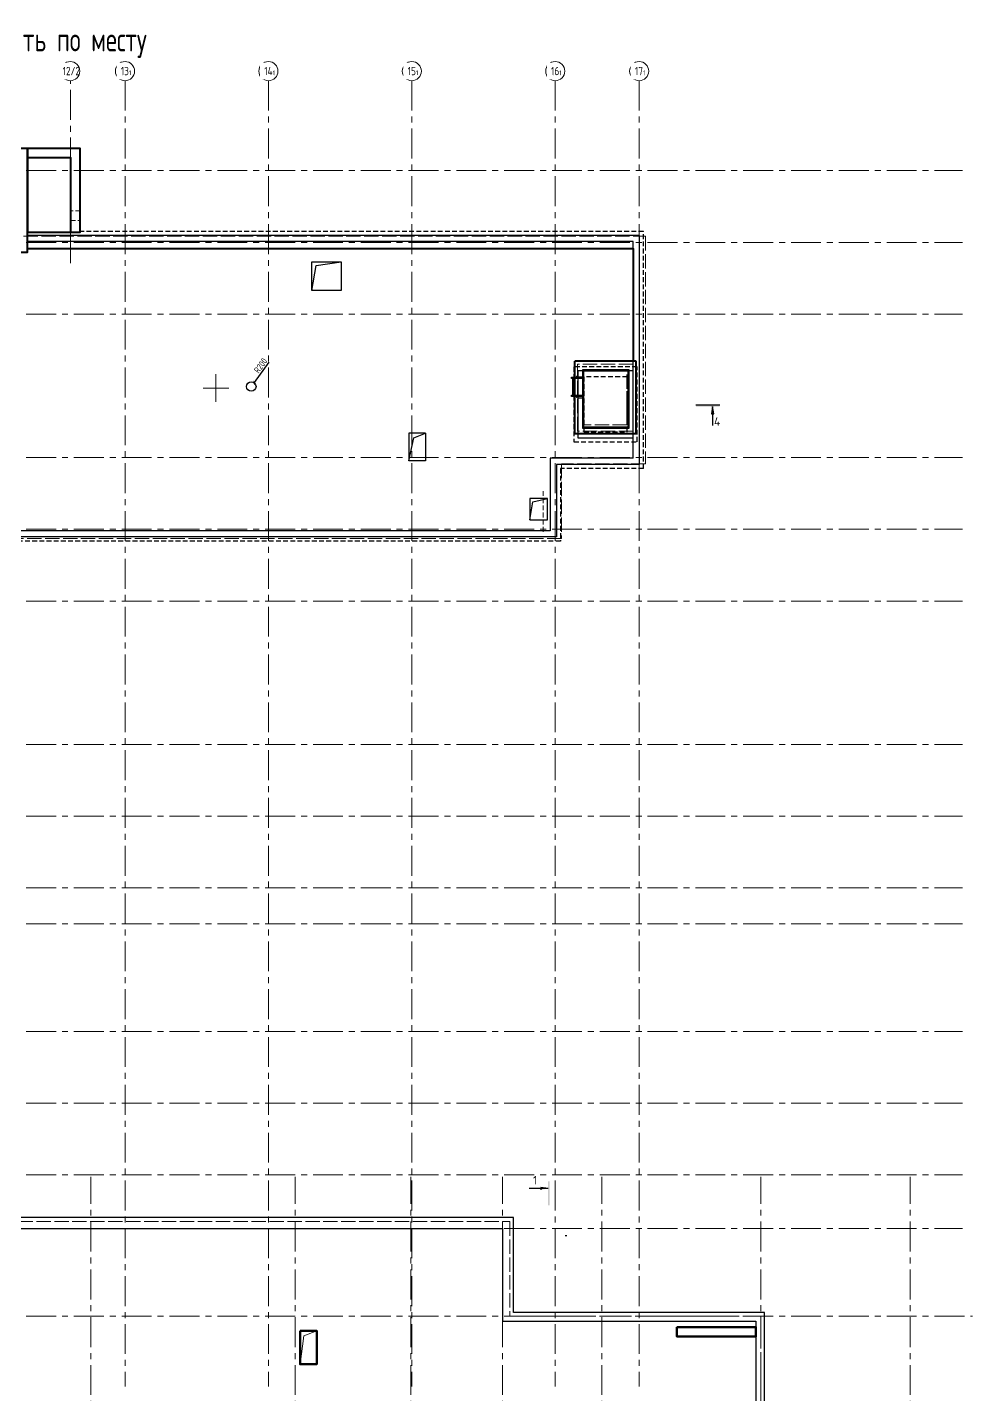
# Model space of a CAD drawing. Header units: millimetres. Extents: x -360149 to 682031, y -35655 to 209517.
# Drawn here: x 499040 to 538588, y 79408 to 136594 of the extents above; entities that cross this region are included whole.
import ezdxf

# ---------------------------------------------------------------- set-up
doc = ezdxf.new("R2010")
doc.units = ezdxf.units.MM
doc.header["$MEASUREMENT"] = 0
doc.header["$PDMODE"] = 3
doc.header["$PDSIZE"] = -4
for name, pattern in [('ACAD_ISO02W100', [15, 12, -3]), ('CENTER', [2, 1.25, -0.25, 0.25, -0.25]), ('HIDDEN', [6, 4, -2])]:
    doc.linetypes.add(name, pattern=pattern)
doc.layers.get('0').update_dxf_attribs({"color": 250, "lineweight": 9})
doc.layers.get('Defpoints').update_dxf_attribs({"color": 6})
for name, color, linetype, lineweight in [('АР_Лестницы ограждение', 94, 'Continuous', 25), ('АР_Навесной фасад', 147, 'Continuous', 5), ('АР_Оси', 195, 'Continuous', 9), ('АР_Разрезы', 175, 'Continuous', 9), ('перекр 0.3', 181, 'Continuous', 30), ('Подвал', 250, 'Continuous', 30), ('ПРОЕМЫ ОВ', 173, 'Continuous', 50), ('пунктир', 251, 'Continuous', 13), ('Специальное оборудование', 7, 'Continuous', 9)]:
    doc.layers.add(name, color=color, linetype=linetype, lineweight=lineweight)
doc.layers.add('Для уточнения шахт ОВ', color=20, linetype='Continuous', lineweight=30, plot=False)
doc.layers.add('Тонкая', color=7, linetype='Continuous')
doc.styles.add('ICOCPEUR', font='isocpeur.ttf')
doc.styles.add('ISOCPEUR', font='isocpeur.ttf', dxfattribs={"width": 0.7})
doc.styles.add('METRO-STYLE', font='isocpeur.ttf', dxfattribs={"width": 0.9, "oblique": 15})
doc.styles.add('ГОСТ 2.304', font='isocpeur.ttf', dxfattribs={"width": 0.7})
doc.dimstyles.new('R_100', dxfattribs={"dimtxt": 270, "dimasz": 120, "dimexe": 100, "dimexo": 0, "dimgap": 60, "dimtad": 1, "dimdec": 0, "dimrnd": 5, "dimzin": 0, "dimdsep": 46, "dimtxsty": 'ISOCPEUR', "dimblk": 'ARCHTICK', "dimcen": 0, "dimdle": 100, "dimclrd": 256, "dimclre": 256, "dimclrt": 256, "dimadec": 0, "dimazin": 0, "dimtfac": 2, "dimtdec": 0, "dimtofl": 0, "dimtmove": 1, "dimatfit": 3, "dimfxl": 1, "dimtvp": 3, "dimtolj": 1, "dimtzin": 0, "dimarcsym": 0})

# ---------------------------------------------------------------- blocks, each defined once
blk = doc.blocks.new('A$C60573c2e')
at = {"layer": 'АР_Разрезы', "ltscale": 100}
h = blk.add_hatch(color=5, dxfattribs=at)
h.dxf.hatch_style = 1
h.paths.add_polyline_path([(65884, -9869), (65884, -9799), (66884, -9799), (66884, -9869)])
h.paths.add_polyline_path([(66534, -10170), (66584, -9869), (66584, -10170)])
h.paths.add_polyline_path([(66584, -10170), (66584, -9869), (66634, -10170)])
h = blk.add_hatch(color=5, dxfattribs=at)
h.dxf.hatch_style = 1
h.paths.add_polyline_path([(59699, -43275), (59769, -43275), (59769, -42275), (59699, -42275)])
h.paths.add_polyline_path([(59398, -42625), (59699, -42575), (59398, -42575)])
h.paths.add_polyline_path([(59398, -42575), (59699, -42575), (59398, -42525)])
at = {"layer": 'АР_Разрезы', "color": 5, "lineweight": 25, "ltscale": 100}
for p, q in [((65884, -9799, -2792), (66884, -9799, -2792)), ((66584, -9869, -2792), (66534, -10170, -2792)), ((66534, -10170, -2792), (66634, -10170, -2792)), ((66634, -10170, -2792), (66584, -9869, -2792)), ((59699, -42575), (59398, -42525)), ((59398, -42525), (59398, -42625))]:
    blk.add_line(p, q, dxfattribs=at)
at = {"layer": 'АР_Разрезы', "color": 5, "lineweight": 25, "ltscale": 100, "elevation": -2792}
blk.add_lwpolyline([(66584, -9869), (66584, -10653)], dxfattribs=at)
at = {"layer": 'АР_Разрезы', "color": 5, "lineweight": 25, "ltscale": 100}
blk.add_lwpolyline([(59699, -42575), (58915, -42575)], dxfattribs=at)
at = {"layer": 'АР_Разрезы', "color": 5, "lineweight": 25, "ltscale": 100, "char_height": 350, "width": 583.33, "attachment_point": 3, "style": 'METRO-STYLE'}
for s, insert in [('{\\Q0;\\W1;4}', (66905, -10319, -2792)), ('{\\Q0;\\W1;1}', (59249, -42045))]:
    blk.add_mtext(s, dxfattribs=dict(at, insert=insert))
blk = doc.blocks.new('A$C8068bb3d')
at = {"layer": 'АР_Оси', "linetype": 'CENTER', "ltscale": 1000}
for p, q in [((0, -576), (0, 576)), ((537, 0), (-537, 0))]:
    blk.add_line(p, q, dxfattribs=at)
blk = doc.blocks.new('A$C1c8ff280')
at = {"layer": 'пунктир', "color": 2, "linetype": 'ACAD_ISO02W100', "ltscale": 50}
for points in [[(36321, -64341), (36321, -63955), (27550, -63955), (27550, -69145), (19430, -69145), (19430, -75495), (6330, -75495), (6330, -65785), (12680, -65785), (12680, -47915), (23295, -47915), (23295, -43950), (58095, -43950), (58095, -47915), (68595, -47915), (68595, -65785), (74945, -65785), (74945, -75495), (61845, -75495), (61845, -69145), (53965, -69145), (53965, -63955), (45231, -63955), (45231, -64250)], [(36521, -64269), (36521, -63755), (27350, -63755), (27350, -68945), (19230, -68945), (19230, -75295), (6530, -75295), (6530, -65985), (12880, -65985), (12880, -48115), (23595, -48115), (23595, -44250), (57795, -44250), (57795, -48115), (68395, -48115), (68395, -65985), (74745, -65985), (74745, -75295), (62045, -75295), (62045, -68945), (54165, -68945), (54165, -63755), (45031, -63755)], [(45031, -63755), (45031, -64283)]]:
    blk.add_lwpolyline(points, dxfattribs=at)
for centre, radius, start, end in [((40776, -64047), 4456, 178.8191, 1.1809), ((40776, -64040), 4265, 176.165, 3.835)]:
    blk.add_arc(centre, radius, start, end, dxfattribs=at)
blk = doc.blocks.new('LADDER_12760 - LADDER_12760-5164013-3_1 этаж')
at = {"layer": 'Специальное оборудование'}
for p, q in [((25, 95), (-50, 95)), ((-50, 95), (-50, 88)), ((-50, 88), (18, 88)), ((0, 0), (25, 0)), ((0, -76.2), (0, 0)), ((18, 88), (18, 0)), ((25, 0), (25, 95)), ((25, 0), (25, -76.2)), ((575, 95), (575, 0)), ((650, 95), (575, 95)), ((575, 0), (600, 0)), ((575, -76.2), (575, 0)), ((582, 0), (582, 88)), ((582, 88), (650, 88)), ((600, 0), (600, -76.2)), ((650, 88), (650, 95)), ((25, -76.2), (0, -76.2)), ((25, -25.4), (575, -25.4)), ((575, -45.4), (25, -45.4)), ((600, -76.2), (575, -76.2))]:
    blk.add_line(p, q, dxfattribs=at)
blk = doc.blocks.new('_ArchTick')
at = {"color": 0, "linetype": 'ByBlock', "const_width": 0.15}
blk.add_lwpolyline([(-0.5, -0.5), (0.5, 0.5)], dxfattribs=at)
blk = doc.blocks.new('*D1969')
at = {"layer": 'Defpoints', "color": 0, "lineweight": 15, "ltscale": 500, "transparency": 16777216}
for p in [(508406, 121571), (508523, 121733)]:
    blk.add_point(p, dxfattribs=at)
at = {"layer": 'Для уточнения шахт ОВ', "lineweight": -2, "ltscale": 500, "transparency": 16777216}
blk.add_line((509141, 122590), (508523, 121733), dxfattribs=at)
at = {"layer": 'Для уточнения шахт ОВ', "lineweight": -2, "ltscale": 500, "transparency": 16777216, "xscale": 120, "yscale": 120, "zscale": 120, "rotation": 234.2043147602554}
blk.add_blockref('_ArchTick', (508523, 121733), dxfattribs=at)
at = {"layer": 'Для уточнения шахт ОВ', "lineweight": 9, "ltscale": 500, "transparency": 16777216, "insert": (508799, 122448), "char_height": 270, "attachment_point": 5, "rotation": 54.2043, "style": 'ISOCPEUR'}
blk.add_mtext('\\A1;R200', dxfattribs=at)
blk = doc.blocks.new('*D1977')
at = {"layer": 'Defpoints', "color": 0, "ltscale": 500, "transparency": 16777216}
for p in [(508406, 121571), (508523, 121733)]:
    blk.add_point(p, dxfattribs=at)
at = {"layer": 'Для уточнения шахт ОВ', "lineweight": -2, "ltscale": 500, "transparency": 16777216}
blk.add_line((509141, 122590), (508523, 121733), dxfattribs=at)
at = {"layer": 'Для уточнения шахт ОВ', "lineweight": -2, "ltscale": 500, "transparency": 16777216, "xscale": 120, "yscale": 120, "zscale": 120, "rotation": 234.2043147602554}
blk.add_blockref('_ArchTick', (508523, 121733), dxfattribs=at)
at = {"layer": 'Для уточнения шахт ОВ', "lineweight": 9, "ltscale": 500, "transparency": 16777216, "insert": (508799, 122448), "char_height": 270, "attachment_point": 5, "rotation": 54.2043, "style": 'ISOCPEUR'}
blk.add_mtext('\\A1;R200', dxfattribs=at)

msp = doc.modelspace()

# ---------------------------------------------------------------- linework, layer by layer
at = {"layer": 'Defpoints', "lineweight": 25, "ltscale": 100}
msp.add_line((521536.74, 86069.93), (521606.74, 86069.93), dxfattribs=at)
at = {"layer": 'АР_Лестницы ограждение', "color": 18, "lineweight": 25, "true_color": 0x000000}
for points in [[(521811.58, 121959), (522263.82, 121959), (522263.82, 121905.56), (521811.58, 121905.56)], [(522314.62, 119876.21), (522314.62, 122274.13), (522263.82, 122274.13), (522263.82, 119876.21)], [(522314.62, 122223.33), (524215.64, 122223.33), (524215.64, 122274.13), (522314.62, 122274.13)], [(524215.64, 119876.21), (524215.64, 122274.13), (524164.84, 122274.13), (524164.84, 119876.21)], [(521811.58, 121206.78), (522263.82, 121206.78), (522263.82, 121153.34), (521811.58, 121153.34)], [(522263.82, 119825.41), (524215.64, 119825.41), (524215.64, 119876.21), (522263.82, 119876.21)]]:
    msp.add_lwpolyline(points, close=True, dxfattribs=at)
at = {"layer": 'АР_Навесной фасад', "ltscale": 100}
msp.add_line((499045.45, 131530.68), (499045.45, 128020.68), dxfattribs=at)
at = {"layer": 'АР_Навесной фасад', "color": 18, "lineweight": 40, "ltscale": 100, "true_color": 0x000000}
for p, q in [((524504.19, 122630.68), (521941.69, 122630.68)), ((521941.69, 119590.68), (521941.69, 122630.68)), ((524504.19, 119590.68), (524504.19, 122630.68)), ((524504.19, 119590.68), (521941.69, 119590.68))]:
    msp.add_line(p, q, dxfattribs=at)
for points in [[(490704.19, 127189.64), (499044.74, 127189.64), (499044.74, 131530.68), (490704.19, 131530.68)], [(499044.19, 128020.68), (501254.19, 128020.68), (501254.19, 131530.68), (499044.74, 131530.68)], [(499043.98, 128020.71), (500854.19, 128020.65), (500854.19, 131130.68), (499044.41, 131130.74)]]:
    msp.add_lwpolyline(points, close=True, dxfattribs=at)
at = {"layer": 'АР_Навесной фасад', "color": 18, "ltscale": 100, "true_color": 0x000000}
msp.add_lwpolyline([(490705.45, 131530.68), (499045.45, 131530.68)], dxfattribs=at)
at = {"layer": 'АР_Навесной фасад', "color": 18, "lineweight": 40, "ltscale": 100, "true_color": 0x000000}
msp.add_lwpolyline([(499044.74, 127350.52), (524384.19, 127350.54), (524384.19, 122630.68)], dxfattribs=at)
at = {"layer": 'АР_Навесной фасад', "color": 18, "lineweight": 30, "ltscale": 100, "true_color": 0x000000}
for points in [[(529879.26, 64975.68), (529879.26, 82845.68), (519379.26, 82845.68), (519379.26, 86810.68), (484259.26, 86810.68), (484259.26, 82845.68), (473644.26, 82845.68), (473644.26, 64975.68)], [(474004.26, 64615.68), (474004.26, 82485.68), (484719.26, 82485.68), (484719.26, 86350.68), (518919.26, 86350.68), (518919.26, 82485.68), (529519.26, 82485.68), (529519.26, 64615.68)]]:
    msp.add_lwpolyline(points, dxfattribs=at)
at = {"layer": 'АР_Оси', "linetype": 'CENTER', "ltscale": 1000}
for p, q in [((500840.45, 126730.28), (500840.45, 134361.7)), ((503125.45, 134363.15), (503125.45, 79744.12)), ((509125.45, 134363.15), (509125.45, 79744.12)), ((515125.45, 134363.15), (515125.45, 79744.12)), ((521125.45, 134363.15), (521125.45, 79744.12)), ((524635.45, 134363.15), (524635.45, 79744.12)), ((454990.5, 130600.68), (538168.9, 130600.68)), ((454990.5, 127600.68), (538168.9, 127600.68)), ((454990.5, 124600.68), (538168.9, 124600.68)), ((454990.5, 118600.68), (538168.9, 118600.68)), ((454990.5, 115600.68), (538168.9, 115600.68)), ((454990.5, 112600.68), (538168.9, 112600.68)), ((454990.5, 106600.68), (538168.9, 106600.68)), ((454990.5, 103600.68), (538168.9, 103600.68)), ((454990.5, 100600.68), (538168.9, 100600.68)), ((454990.5, 99100.68), (538168.9, 99100.68)), ((454990.5, 94600.68), (538168.9, 94600.68)), ((454990.5, 91600.68), (538168.9, 91600.68)), ((454990.5, 88600.68), (538168.9, 88600.68)), ((501699.26, 53394.41), (501699.26, 88513.24)), ((510239.26, 53394.41), (510239.26, 88513.24)), ((515089.26, 53394.41), (515089.26, 88513.24)), ((518919.26, 53394.41), (518919.26, 88513.24)), ((523069.26, 53394.41), (523069.26, 88513.24)), ((529719.26, 53394.41), (529719.26, 88513.24)), ((535969.26, 53394.41), (535969.26, 88513.24)), ((523069.26, 53394.41), (523069.26, 87701.89)), ((454990.5, 86350.68), (538168.9, 86350.68)), ((454990.5, 82685.68), (538587.66, 82685.68))]:
    msp.add_line(p, q, dxfattribs=at)
at = {"layer": 'АР_Оси', "ltscale": 0.5}
for centre in [(500835.45, 134763.15), (503125.45, 134763.15), (509125.45, 134763.15), (515125.45, 134763.15), (521125.45, 134763.15), (524635.45, 134763.15)]:
    msp.add_circle(centre, 400, dxfattribs=at)
at = {"layer": 'Для уточнения шахт ОВ', "ltscale": 500}
for p, q in [((524644.19, 127890.68), (499044.74, 127890.68)), ((524644.19, 127890.68), (499044.74, 127890.68)), ((524384.19, 127630.68), (499044.74, 127630.68)), ((524384.19, 127630.68), (499044.74, 127630.68)), ((524384.19, 118570.67), (524384.19, 127630.68)), ((524384.19, 118570.67), (524384.19, 127630.68)), ((524644.19, 118310.68), (524644.19, 127890.68)), ((524644.19, 118310.68), (524644.19, 127890.68)), ((522324.19, 121965.68), (522074.19, 121965.68)), ((522324.19, 121965.68), (522074.19, 121965.68)), ((522324.19, 121085.68), (522074.19, 121085.68)), ((522324.19, 121085.68), (522074.19, 121085.68)), ((515694.19, 119620.67), (514994.19, 119620.67)), ((514994.19, 119620.67), (514994.19, 118460.67)), ((515694.19, 119620.67), (514994.19, 119620.67)), ((514994.19, 119620.67), (514994.19, 118460.67)), ((515694.19, 119620.67), (515694.19, 118460.67)), ((515694.19, 119620.67), (515694.19, 118460.67)), ((515694.19, 118460.67), (514994.19, 118460.67)), ((515694.19, 118460.67), (514994.19, 118460.67)), ((524384.19, 118570.67), (520914.19, 118570.67)), ((520914.19, 118570.67), (520914.19, 115540.67)), ((524384.19, 118570.67), (520914.19, 118570.67)), ((520914.19, 118570.67), (520914.19, 115540.67)), ((524644.19, 118310.68), (521174.19, 118310.68)), ((521174.19, 118310.68), (521174.19, 115280.67)), ((524644.19, 118310.68), (521174.19, 118310.68)), ((521174.19, 118310.68), (521174.19, 115280.67)), ((520914.19, 115540.67), (491573.97, 115540.67)), ((520914.19, 115540.67), (491573.97, 115540.67)), ((521174.19, 115280.67), (491833.97, 115280.67)), ((521174.19, 115280.67), (491833.97, 115280.67))]:
    msp.add_line(p, q, dxfattribs=at)
for points in [[(510936, 126790.68), (512166, 126790.68), (512166, 125590.68), (510936, 125590.68)], [(510936, 126790.68), (512166, 126790.68), (512166, 125590.68), (510936, 125590.68)], [(520794.19, 116890.67), (520064.19, 116890.67), (520064.19, 116000.67), (520794.19, 116000.67)], [(520794.19, 116890.67), (520064.19, 116890.67), (520064.19, 116000.67), (520794.19, 116000.67)]]:
    msp.add_lwpolyline(points, close=True, dxfattribs=at)
for points in [[(510936, 125590.68), (511124.57, 126627.35), (512166, 126790.68)], [(510936, 125590.68), (511124.57, 126627.35), (512166, 126790.68)], [(524384.19, 122225.68), (522074.19, 122225.68), (522074.19, 119425.68), (524384.19, 119425.68), (524384.2, 122225.68)], [(524384.19, 122225.68), (522074.19, 122225.68), (522074.19, 119425.68), (524384.19, 119425.68), (524384.2, 122225.68)], [(514994.19, 118460.67), (515205.5, 119432.5), (515694.19, 119620.67)], [(514994.19, 118460.67), (515205.5, 119432.5), (515694.19, 119620.67)], [(520064.19, 116000.67), (520182.5, 116746), (520794.19, 116890.67)], [(520064.19, 116000.67), (520182.5, 116746), (520794.19, 116890.67)]]:
    msp.add_lwpolyline(points, dxfattribs=at)
at = {"layer": 'Для уточнения шахт ОВ', "linetype": 'HIDDEN', "lineweight": 30, "ltscale": 50}
msp.add_lwpolyline([(524134.2, 121975.68), (522324.19, 121975.68), (522324.19, 119675.68), (524134.19, 119675.68)], close=True, dxfattribs=at)
msp.add_lwpolyline([(524134.2, 121975.68), (522324.19, 121975.68), (522324.19, 119675.68), (524134.19, 119675.68)], close=True, dxfattribs=at)
at = {"layer": 'Для уточнения шахт ОВ', "ltscale": 500}
msp.add_circle((508406, 121570.67), 200, dxfattribs=at)
msp.add_circle((508406, 121570.67), 200, dxfattribs=at)
at = {"layer": 'перекр 0.3', "color": 5, "linetype": 'HIDDEN', "lineweight": 30, "ltscale": 50}
for p, q in [((524814.19, 128060.68), (501254.19, 128060.68)), ((524814.19, 118140.68), (524814.19, 128060.68)), ((524814.19, 118140.68), (521344.19, 118140.68)), ((521344.19, 118140.68), (521344.19, 115110.67)), ((521344.19, 115110.67), (492003.55, 115110.67))]:
    msp.add_line(p, q, dxfattribs=at)
at = {"layer": 'перекр 0.3', "color": 7, "linetype": 'HIDDEN', "lineweight": 5, "ltscale": 50}
msp.add_line((520624.45, 117199.25), (520624.45, 115500.68), dxfattribs=at)
msp.add_line((520624.45, 117199.25), (520624.45, 115500.68), dxfattribs=at)
msp.add_lwpolyline([(500854.19, 128521.11), (501254.19, 128521.11), (501254.19, 128918.92), (500854.19, 128918.92)], close=True, dxfattribs=at)
msp.add_lwpolyline([(500854.19, 128521.11), (501254.19, 128521.11), (501254.19, 128918.92), (500854.19, 128918.92)], close=True, dxfattribs=at)
at = {"layer": 'перекр 0.3', "color": 5, "linetype": 'HIDDEN', "lineweight": 30, "ltscale": 50}
msp.add_lwpolyline([(524549.2, 122390.68), (521909.19, 122390.68), (521909.19, 119260.68), (524549.19, 119260.68), (524549.2, 122390.68)], dxfattribs=at)
at = {"layer": 'ПРОЕМЫ ОВ', "ltscale": 500}
for points in [[(510449.26, 82080.68), (511149.26, 82080.68), (511149.26, 80680.68), (510449.26, 80680.68)], [(526217.44, 82235.68), (529519.26, 82235.68), (529519.26, 81835.68), (526217.44, 81835.68)]]:
    msp.add_lwpolyline(points, close=True, dxfattribs=at)
at = {"layer": 'ПРОЕМЫ ОВ', "lineweight": 15, "ltscale": 500}
msp.add_lwpolyline([(510449.26, 80680.68), (510605.03, 81875.05), (511149.26, 82080.68)], dxfattribs=at)
at = {"layer": 'пунктир', "linetype": 'ACAD_ISO02W100', "ltscale": 50}
for p, q in [((498884.17, 127860.68), (524894.19, 127860.68)), ((524894.19, 127860.68), (524894.19, 118340.68)), ((524384.19, 122510.68), (522061.69, 122510.68)), ((522061.69, 122250.68), (522061.69, 122510.68)), ((522061.69, 119710.68), (522061.69, 122250.68)), ((524124.19, 122250.68), (522321.69, 122250.68)), ((522321.69, 119970.68), (522321.69, 122250.68)), ((524124.19, 119970.68), (524124.19, 122250.68)), ((524384.19, 119710.68), (522061.69, 119710.68)), ((524124.19, 119970.68), (522321.69, 119970.68)), ((524894.19, 118340.68), (521384.19, 118340.68)), ((521384.19, 118340.68), (521384.19, 115210.68)), ((521384.19, 115210.68), (491843.55, 115210.68))]:
    msp.add_line(p, q, dxfattribs=at)
msp.add_lwpolyline([(524384.19, 122510.68), (524384.19, 119710.68)], dxfattribs=at)

# ---------------------------------------------------------------- block references
at = {"color": 1, "ltscale": 100}
msp.add_blockref('A$C1c8ff280', (461125.45, 130600.68), dxfattribs=at)
at = {"layer": 'Подвал', "lineweight": 13, "ltscale": 500}
msp.add_blockref('A$C8068bb3d', (506930.15, 121506.57), dxfattribs=at)
at = {"layer": 'Специальное оборудование', "xscale": -1.2705, "yscale": 1.2705, "zscale": 1.2705, "rotation": 270}
msp.add_blockref('LADDER_12760 - LADDER_12760-5164013-3_1 этаж', (521908.39, 121175.02), dxfattribs=at)
at = {"layer": 'Тонкая', "color": 31, "ltscale": 100, "true_color": 0xfecc66}
msp.add_blockref('A$C60573c2e', (461125.45, 130600.68), dxfattribs=at)

# ---------------------------------------------------------------- dimensions: what is measured, and where the dimension line sits
at = {"layer": 'Для уточнения шахт ОВ', "lineweight": 9, "ltscale": 500}
for picture in ['*D1969', '*D1977']:
    dim = msp.add_radius_dim(center=(508406, 121570.67), mpoint=(508522.98, 121732.89), dimstyle='R_100', override={"dimpost": '\\X'}, dxfattribs=at)
    dim.commit()
    dim.dimension.update_dxf_attribs({"geometry": picture, "text_midpoint": (508956.72, 122334.38), "dimtype": 164})

# ---------------------------------------------------------------- next in the draw order: texts
at = {"layer": 'АР_Оси', "char_height": 350, "width": 123.8671, "attachment_point": 1, "line_spacing_factor": 1.149209, "style": 'ГОСТ 2.304', "bg_fill": 2}
for s, insert in [('{\\W0.8;12/2}', (500517.74, 134940.93)), ('{\\W0.8;15\\H0.57143x;1}', (514951.35, 134940.93)), ('{\\W0.8;16\\H0.57143x;1}', (520951.35, 134940.93)), ('{\\W0.8;17\\H0.57143x;1}', (524461.35, 134940.93))]:
    msp.add_mtext(s, dxfattribs=dict(at, insert=insert))
at = {"layer": 'АР_Оси', "ltscale": 0.5, "char_height": 350, "width": 123.8671, "attachment_point": 1, "line_spacing_factor": 1.149209, "style": 'ГОСТ 2.304', "bg_fill": 2}
for s, insert in [('{\\W0.8;13\\H0.57143x;1}', (502951.35, 134940.93)), ('{\\W0.8;14\\H0.57143x;1}', (508951.35, 134940.93))]:
    msp.add_mtext(s, dxfattribs=dict(at, insert=insert))

# ---------------------------------------------------------------- next in the draw order: texts
at = {"layer": 'Для уточнения шахт ОВ', "color": 4, "ltscale": 500, "style": 'ICOCPEUR', "width": 0.7}
msp.add_text('Привязку уточнить по месту', height=1000, dxfattribs=at).set_placement((491429, 135587))

doc.saveas('drawing.dxf')
